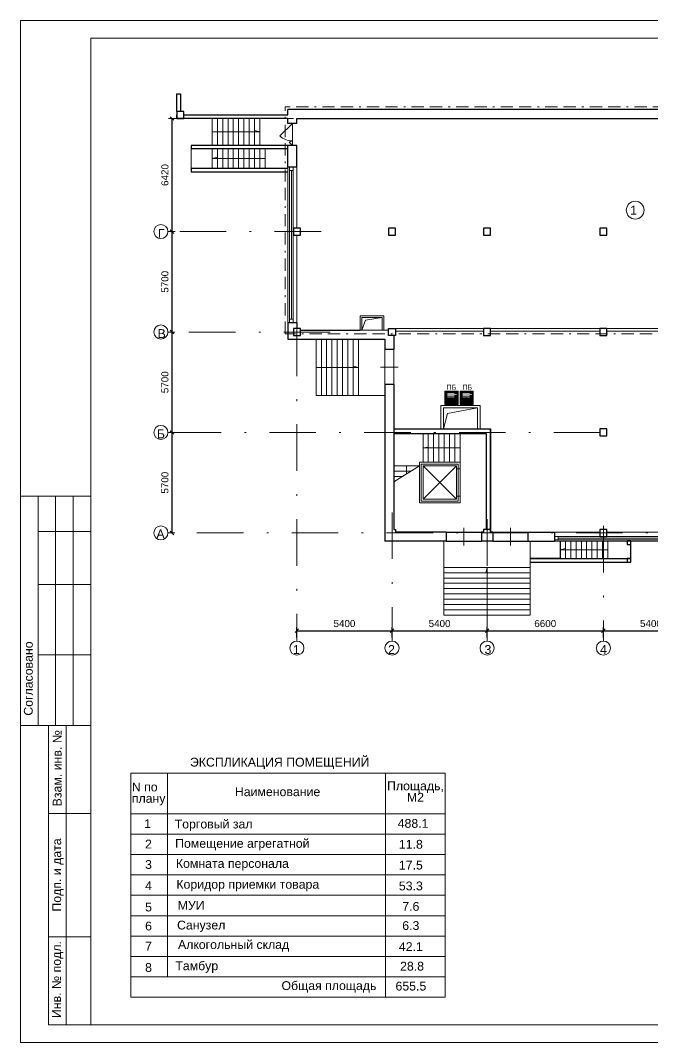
# Model space of a CAD drawing. Header units: metres. Extents: x -265.8 to -183.8, y -476 to -381.2.
# Drawn here: x -265.8 to -230, y -476 to -418 of the extents above; entities that cross this region are included whole.
import ezdxf
from ezdxf.enums import TextEntityAlignment as Align

# ---------------------------------------------------------------- set-up
doc = ezdxf.new("R2010")
doc.units = ezdxf.units.M
doc.header["$MEASUREMENT"] = 0
doc.linetypes.add('( Border )', pattern=[1.751, 0.5, -0.25, 0.5, -0.25, 0.001, -0.25])
doc.linetypes.add('DGN Style 4', pattern=[5.284542, 2.640621, -1.32031, 0.003301, -1.32031])
doc.layers.get('DEFPOINTS').update_dxf_attribs({"lineweight": 0})
doc.layers.add('Level 50', color=7, linetype='Continuous', lineweight=0)
doc.layers.add('Level 63', color=7, linetype='Continuous', lineweight=0)
doc.layers.add('Стена', color=7, linetype='Continuous', lineweight=53, true_color=0x2d2d2d)
doc.styles.get("Standard").update_dxf_attribs({"font": 'txt.shx'})
doc.styles.add('Style-Arial', font='arial.ttf')
doc.dimstyles.get("Standard").update_dxf_attribs({"dimtxt": 0.18, "dimasz": 0.18, "dimexe": 0.18, "dimexo": 0.0625, "dimgap": 0.09, "dimtad": 0, "dimtih": 1, "dimtoh": 1, "dimdec": 4, "dimzin": 0, "dimdsep": 46, "dimtxsty": 'Standard', "dimcen": 0.09, "dimadec": 0, "dimazin": 0, "dimtfac": 1, "dimtdec": 4, "dimtofl": 0, "dimtmove": 0, "dimatfit": 3, "dimfxl": 1, "dimtolj": 1, "dimtzin": 0, "dimarcsym": 0})

# ---------------------------------------------------------------- blocks, each defined once
blk = doc.blocks.new('_Oblique')
at = {"color": 0, "linetype": 'ByBlock', "lineweight": -2}
blk.add_line((0.5, 0.5), (-0.5, -0.5), dxfattribs=at)
blk = doc.blocks.new('*D15')
at = {"color": 5, "linetype": 'Continuous', "lineweight": 0, "transparency": 16777216}
for p, q in [((-257.067, -441.422), (-257.433, -441.422)), ((-257.068, -447.122), (-257.433, -447.122))]:
    blk.add_line(p, q, dxfattribs=at)
at = {"color": 0, "linetype": 'Continuous', "lineweight": -2, "transparency": 16777216}
blk.add_line((-257.233, -447.122), (-257.233, -441.422), dxfattribs=at)
at = {"layer": 'DEFPOINTS', "color": 0, "linetype": 'Continuous', "lineweight": 0, "transparency": 16777216}
for p in [(-257.233, -441.422), (-256.867, -441.422), (-256.868, -447.122)]:
    blk.add_point(p, dxfattribs=at)
at = {"color": 0, "linetype": 'Continuous', "lineweight": -2, "transparency": 16777216, "xscale": 0.2, "yscale": 0.2, "zscale": 0.2}
for p, rotation in [((-257.233, -441.422), 90), ((-257.233, -447.122), 270)]:
    blk.add_blockref('_Oblique', p, dxfattribs=dict(at, rotation=rotation))
at = {"color": 0, "linetype": 'Continuous', "lineweight": 0, "transparency": 16777216, "insert": (-257.638, -444.272), "char_height": 0.4, "attachment_point": 5, "rotation": 90, "style": 'Style-Arial'}
blk.add_mtext('5700', dxfattribs=at)
blk = doc.blocks.new('*D16')
at = {"color": 5, "linetype": 'Continuous', "lineweight": 0, "transparency": 16777216}
for p, q in [((-257.067, -435.722), (-257.433, -435.722)), ((-257.067, -441.422), (-257.433, -441.422))]:
    blk.add_line(p, q, dxfattribs=at)
at = {"color": 0, "linetype": 'Continuous', "lineweight": -2, "transparency": 16777216}
blk.add_line((-257.233, -441.422), (-257.233, -435.722), dxfattribs=at)
at = {"layer": 'DEFPOINTS', "color": 0, "linetype": 'Continuous', "lineweight": 0, "transparency": 16777216}
for p in [(-257.233, -435.722), (-256.867, -435.722), (-256.867, -441.422)]:
    blk.add_point(p, dxfattribs=at)
at = {"color": 0, "linetype": 'Continuous', "lineweight": -2, "transparency": 16777216, "xscale": 0.2, "yscale": 0.2, "zscale": 0.2}
for p, rotation in [((-257.233, -435.722), 90), ((-257.233, -441.422), 270)]:
    blk.add_blockref('_Oblique', p, dxfattribs=dict(at, rotation=rotation))
at = {"color": 0, "linetype": 'Continuous', "lineweight": 0, "transparency": 16777216, "insert": (-257.638, -438.572), "char_height": 0.4, "attachment_point": 5, "rotation": 90, "style": 'Style-Arial'}
blk.add_mtext('5700', dxfattribs=at)
blk = doc.blocks.new('*D17')
at = {"color": 5, "linetype": 'Continuous', "lineweight": 0, "transparency": 16777216}
for p, q in [((-257.063, -430.022), (-257.433, -430.022)), ((-257.067, -435.722), (-257.433, -435.722))]:
    blk.add_line(p, q, dxfattribs=at)
at = {"color": 0, "linetype": 'Continuous', "lineweight": -2, "transparency": 16777216}
blk.add_line((-257.233, -435.722), (-257.233, -430.022), dxfattribs=at)
at = {"layer": 'DEFPOINTS', "color": 0, "linetype": 'Continuous', "lineweight": 0, "transparency": 16777216}
for p in [(-257.233, -430.022), (-256.863, -430.022), (-256.867, -435.722)]:
    blk.add_point(p, dxfattribs=at)
at = {"color": 0, "linetype": 'Continuous', "lineweight": -2, "transparency": 16777216, "xscale": 0.2, "yscale": 0.2, "zscale": 0.2}
for p, rotation in [((-257.233, -430.022), 90), ((-257.233, -435.722), 270)]:
    blk.add_blockref('_Oblique', p, dxfattribs=dict(at, rotation=rotation))
at = {"color": 0, "linetype": 'Continuous', "lineweight": 0, "transparency": 16777216, "insert": (-257.638, -432.872), "char_height": 0.4, "attachment_point": 5, "rotation": 90, "style": 'Style-Arial'}
blk.add_mtext('5700', dxfattribs=at)
blk = doc.blocks.new('*D18')
at = {"color": 5, "linetype": 'Continuous', "lineweight": 0, "transparency": 16777216}
for p, q in [((-250.347, -423.602), (-257.433, -423.602)), ((-257.063, -430.022), (-257.433, -430.022))]:
    blk.add_line(p, q, dxfattribs=at)
at = {"color": 0, "linetype": 'Continuous', "lineweight": -2, "transparency": 16777216}
blk.add_line((-257.233, -430.022), (-257.233, -423.602), dxfattribs=at)
at = {"layer": 'DEFPOINTS', "color": 0, "linetype": 'Continuous', "lineweight": 0, "transparency": 16777216}
for p in [(-257.233, -423.602), (-250.147, -423.602), (-256.863, -430.022)]:
    blk.add_point(p, dxfattribs=at)
at = {"color": 0, "linetype": 'Continuous', "lineweight": -2, "transparency": 16777216, "xscale": 0.2, "yscale": 0.2, "zscale": 0.2}
for p, rotation in [((-257.233, -423.602), 90), ((-257.233, -430.022), 270)]:
    blk.add_blockref('_Oblique', p, dxfattribs=dict(at, rotation=rotation))
at = {"color": 0, "linetype": 'Continuous', "lineweight": 0, "transparency": 16777216, "insert": (-257.638, -426.812), "char_height": 0.4, "attachment_point": 5, "rotation": 90, "style": 'Style-Arial'}
blk.add_mtext('6420', dxfattribs=at)
blk = doc.blocks.new('*D19')
at = {"color": 0, "linetype": 'Continuous', "lineweight": -2, "transparency": 16777216}
for p, q in [((-250.147, -453.055), (-250.147, -452.472)), ((-250.147, -452.672), (-244.747, -452.672)), ((-244.747, -453.055), (-244.747, -452.472))]:
    blk.add_line(p, q, dxfattribs=at)
at = {"layer": 'DEFPOINTS', "color": 0, "linetype": 'Continuous', "lineweight": 0, "transparency": 16777216}
for p in [(-244.747, -452.672), (-250.147, -453.255), (-244.747, -453.255)]:
    blk.add_point(p, dxfattribs=at)
at = {"color": 0, "linetype": 'Continuous', "lineweight": -2, "transparency": 16777216, "xscale": 0.2, "yscale": 0.2, "zscale": 0.2, "rotation": 180}
blk.add_blockref('_Oblique', (-250.147, -452.672), dxfattribs=at)
at = {"color": 0, "linetype": 'Continuous', "lineweight": -2, "transparency": 16777216, "xscale": 0.2, "yscale": 0.2, "zscale": 0.2}
blk.add_blockref('_Oblique', (-244.747, -452.672), dxfattribs=at)
at = {"color": 0, "linetype": 'Continuous', "lineweight": 0, "transparency": 16777216, "insert": (-247.447, -452.268), "char_height": 0.4, "attachment_point": 5, "style": 'Style-Arial'}
blk.add_mtext('5400', dxfattribs=at)
blk = doc.blocks.new('*D20')
at = {"color": 0, "linetype": 'Continuous', "lineweight": -2, "transparency": 16777216}
for p, q in [((-244.747, -453.055), (-244.747, -452.472)), ((-244.747, -452.672), (-239.347, -452.672)), ((-239.347, -453.055), (-239.347, -452.472))]:
    blk.add_line(p, q, dxfattribs=at)
at = {"layer": 'DEFPOINTS', "color": 0, "linetype": 'Continuous', "lineweight": 0, "transparency": 16777216}
for p in [(-239.347, -452.672), (-244.747, -453.255), (-239.347, -453.255)]:
    blk.add_point(p, dxfattribs=at)
at = {"color": 0, "linetype": 'Continuous', "lineweight": -2, "transparency": 16777216, "xscale": 0.2, "yscale": 0.2, "zscale": 0.2, "rotation": 180}
blk.add_blockref('_Oblique', (-244.747, -452.672), dxfattribs=at)
at = {"color": 0, "linetype": 'Continuous', "lineweight": -2, "transparency": 16777216, "xscale": 0.2, "yscale": 0.2, "zscale": 0.2}
blk.add_blockref('_Oblique', (-239.347, -452.672), dxfattribs=at)
at = {"color": 0, "linetype": 'Continuous', "lineweight": 0, "transparency": 16777216, "insert": (-242.047, -452.268), "char_height": 0.4, "attachment_point": 5, "style": 'Style-Arial'}
blk.add_mtext('5400', dxfattribs=at)
blk = doc.blocks.new('*D21')
at = {"color": 0, "linetype": 'Continuous', "lineweight": -2, "transparency": 16777216}
for p, q in [((-239.347, -453.055), (-239.347, -452.472)), ((-239.347, -452.672), (-232.747, -452.672)), ((-232.747, -453.055), (-232.747, -452.472))]:
    blk.add_line(p, q, dxfattribs=at)
at = {"layer": 'DEFPOINTS', "color": 0, "linetype": 'Continuous', "lineweight": 0, "transparency": 16777216}
for p in [(-232.747, -452.672), (-239.347, -453.255), (-232.747, -453.255)]:
    blk.add_point(p, dxfattribs=at)
at = {"color": 0, "linetype": 'Continuous', "lineweight": -2, "transparency": 16777216, "xscale": 0.2, "yscale": 0.2, "zscale": 0.2, "rotation": 180}
blk.add_blockref('_Oblique', (-239.347, -452.672), dxfattribs=at)
at = {"color": 0, "linetype": 'Continuous', "lineweight": -2, "transparency": 16777216, "xscale": 0.2, "yscale": 0.2, "zscale": 0.2}
blk.add_blockref('_Oblique', (-232.747, -452.672), dxfattribs=at)
at = {"color": 0, "linetype": 'Continuous', "lineweight": 0, "transparency": 16777216, "insert": (-236.047, -452.268), "char_height": 0.4, "attachment_point": 5, "style": 'Style-Arial'}
blk.add_mtext('6600', dxfattribs=at)
blk = doc.blocks.new('*D22')
at = {"color": 0, "linetype": 'Continuous', "lineweight": -2, "transparency": 16777216}
for p, q in [((-232.747, -453.055), (-232.747, -452.472)), ((-232.747, -452.672), (-227.347, -452.672)), ((-227.347, -453.055), (-227.347, -452.472))]:
    blk.add_line(p, q, dxfattribs=at)
at = {"layer": 'DEFPOINTS', "color": 0, "linetype": 'Continuous', "lineweight": 0, "transparency": 16777216}
for p in [(-227.347, -452.672), (-232.747, -453.255), (-227.347, -453.255)]:
    blk.add_point(p, dxfattribs=at)
at = {"color": 0, "linetype": 'Continuous', "lineweight": -2, "transparency": 16777216, "xscale": 0.2, "yscale": 0.2, "zscale": 0.2, "rotation": 180}
blk.add_blockref('_Oblique', (-232.747, -452.672), dxfattribs=at)
at = {"color": 0, "linetype": 'Continuous', "lineweight": -2, "transparency": 16777216, "xscale": 0.2, "yscale": 0.2, "zscale": 0.2}
blk.add_blockref('_Oblique', (-227.347, -452.672), dxfattribs=at)
at = {"color": 0, "linetype": 'Continuous', "lineweight": 0, "transparency": 16777216, "insert": (-230.047, -452.268), "char_height": 0.4, "attachment_point": 5, "style": 'Style-Arial'}
blk.add_mtext('5400', dxfattribs=at)
blk = doc.blocks.new('*U28')
at = {"layer": 'Level 50', "color": 7, "linetype": 'Continuous', "lineweight": 0}
for p, q in [((-20.487, 14.5), (20.513, 14.5)), ((-20.487, -14.5), (-20.487, 14.5)), ((20.513, -14.5), (-20.487, -14.5))]:
    blk.add_line(p, q, dxfattribs=at)
at = {"layer": 'Level 50', "color": 7, "linetype": 'Continuous', "lineweight": 13}
for p, q in [((-18.487, 14), (20.013, 14)), ((-18.487, 14), (-18.487, -14)), ((-18.926, -14), (20.013, -14))]:
    blk.add_line(p, q, dxfattribs=at)
at = {"layer": 'Level 63', "color": 7, "linetype": 'Continuous', "lineweight": 13}
for p, q in [((-20.487, 1), (-18.487, 1)), ((-20.487, 1), (-20.487, -5.5)), ((-19.987, 1), (-19.987, -5.5)), ((-19.487, 1), (-19.487, -5.5)), ((-18.987, 1), (-18.987, -5.5)), ((-19.987, 0), (-18.487, 0)), ((-19.987, -1.5), (-18.487, -1.5)), ((-19.987, -3.5), (-18.487, -3.5)), ((-20.487, -5.5), (-18.487, -5.5)), ((-19.687, -5.5), (-18.487, -5.5)), ((-19.187, -14), (-19.187, -5.5)), ((-19.687, -8), (-18.487, -8)), ((-19.687, -11.5), (-18.487, -11.5))]:
    blk.add_line(p, q, dxfattribs=at)
at = {"layer": 'Level 63', "color": 7, "linetype": 'Continuous', "lineweight": 13, "flags": 128}
blk.add_lwpolyline([(-18.487, -14), (-19.687, -14), (-19.687, -5.5)], dxfattribs=at)
at = {"layer": 'Level 63', "color": 7, "linetype": 'Continuous', "lineweight": 0, "style": 'Style-Arial'}
for s, p in [('Согласовано', (-20.263, -4.173)), ('Взам. инв. №', (-19.445, -6.716)), ('Подп. и дата', (-19.457, -9.745)), ('Инв. № подл.', (-19.462, -12.713))]:
    blk.add_text(s, height=0.25002, rotation=90, dxfattribs=at).set_placement(p, align=Align.MIDDLE_CENTER)
blk = doc.blocks.new('формат_А3')
at = {"layer": 'Level 50', "color": 7, "linetype": 'Continuous', "lineweight": 13}
blk.add_blockref('*U28', (20.487, -14.5), dxfattribs=at)
blk = doc.blocks.new('*U30')
at = {"lineweight": 0}
h = blk.add_hatch(color=1, dxfattribs=at)
h.paths.add_polyline_path([(-0.258, -0.258), (-0.258, 0.259), (0.259, 0.259), (0.259, -0.258)])
h.paths.add_polyline_path([(0.114, 0.033, -13.413793), (0.115, 0.013), (-0.018, 0.013), (-0.018, 0.033)])
h.paths.add_polyline_path([(-0.207, -0.124), (-0.207, 0.174), (-0.175, 0.174), (-0.175, -0.124)], flags=16)
h.paths.add_polyline_path([(-0.106, -0.124), (-0.106, 0.174), (-0.074, 0.174), (-0.074, -0.124)], flags=16)
h.paths.add_polyline_path([(-0.053, -0.124), (-0.053, 0.174), (-0.021, 0.174), (-0.021, -0.124)], flags=16)
h.paths.add_polyline_path([(-0.16, -0.224), (-0.16, 0.174), (-0.131, 0.174), (-0.131, -0.224)], flags=16)
for points in [[(0.174, 0.079, 0.3417), (0.128, 0.033), (0.174, 0.033)], [(0.129, 0.013, 0.310331), (0.174, -0.028), (0.174, 0.013)], [(0.234, 0.033, 0.340392), (0.188, 0.079), (0.188, 0.033)], [(0.188, -0.028, 0.310331), (0.233, 0.013), (0.188, 0.013)]]:
    blk.add_hatch(color=1, dxfattribs=at).paths.add_polyline_path(points)
at = {"color": 1, "lineweight": 0}
for p, q in [((0.174, 0.079), (0.174, 0.033)), ((0.174, 0.013), (0.174, -0.028)), ((0.188, 0.079), (0.188, 0.033)), ((0.188, 0.013), (0.188, -0.028))]:
    blk.add_line(p, q, dxfattribs=at)
at = {"color": 1, "lineweight": 0, "extrusion": (0, 0, -1), "flags": 128}
for points in [[(-0.114, 0.033), (0.018, 0.033), (0.018, 0.013), (-0.115, 0.013)], [(-0.174, 0.033), (-0.128, 0.033)], [(-0.129, 0.013), (-0.174, 0.013)], [(-0.234, 0.033), (-0.188, 0.033)], [(-0.188, 0.013), (-0.233, 0.013)]]:
    blk.add_lwpolyline(points, dxfattribs=at)
at = {"color": 1, "lineweight": 0}
for radius, start, end in [(0.0671, 191.1138, 174.0598), (0.0538, 97.1189, 172.58), (0.0538, 193.9181, 262.8811), (0.0538, 7.42, 82.6127), (0.0538, 277.1189, 346.0819)]:
    blk.add_arc((0.181, 0.026), radius, start, end, dxfattribs=at)
at = {"lineweight": 0}
blk.add_3dface([(-0.282, 0.282), (0.282, 0.282), (0.282, -0.282), (-0.282, -0.282)], dxfattribs=at)
at = {"color": 1, "lineweight": 0}
blk.add_3dface([(-0.258, 0.259), (0.259, 0.259), (0.259, -0.258), (-0.258, -0.258)], dxfattribs=at)

msp = doc.modelspace()

# ---------------------------------------------------------------- linework, layer by layer
at = {"color": 1, "linetype": '( Border )', "lineweight": 13, "ltscale": 1.388889}
for p, q in [((-203.94214502, -422.94200967), (-250.80714502, -422.94200967)), ((-250.80714502, -435.82200967), (-250.80714502, -422.94200967)), ((-227.44714502, -435.82200967), (-250.80714502, -435.82200967))]:
    msp.add_line(p, q, dxfattribs=at)
at = {"color": 7, "linetype": 'Continuous', "lineweight": 30}
for p, q in [((-204.09214502, -423.09200967), (-250.65714502, -423.09200967)), ((-250.65714502, -435.19200967), (-250.65714502, -436.13200967))]:
    msp.add_line(p, q, dxfattribs=at)
at = {"color": 7, "linetype": 'Continuous', "lineweight": 0}
for p, q in [((-250.40214502, -423.88200967), (-251.1092518, -424.58911645)), ((-250.40214502, -423.88200967), (-250.40214502, -425.13200967)), ((-250.57892171, -424.95523298), (-250.40214502, -425.13200967)), ((-250.45714502, -426.56200967), (-250.45714502, -434.99200967)), ((-235.31714502, -447.42200967), (-219.46714502, -447.42200967)), ((-259.56801018, -464.22168624), (-241.73229773, -464.22168624)), ((-259.56801018, -465.37668624), (-241.73229773, -465.37668624)), ((-259.56801018, -466.53168624), (-241.73229773, -466.53168624)), ((-259.56801018, -467.68668624), (-241.73229773, -467.68668624)), ((-259.56801018, -468.84168624), (-241.73229773, -468.84168624)), ((-259.56801018, -469.99668624), (-241.73229773, -469.99668624)), ((-259.56801018, -471.15168624), (-241.73229773, -471.15168624)), ((-259.56801018, -472.30668624), (-241.73229773, -472.30668624))]:
    msp.add_line(p, q, dxfattribs=at)
at = {"color": 1, "linetype": 'DGN Style 4', "lineweight": 0}
for p, q in [((-248.7777515, -430.02200967), (-257.46679085, -430.02200967)), ((-250.14714502, -435.57734001), (-250.14714502, -453.25528046)), ((-248.25126639, -435.72200967), (-257.46679085, -435.72200967)), ((-232.92181803, -441.42200967), (-257.46679085, -441.42200967)), ((-244.74714502, -445.95591783), (-244.74714502, -453.25528046)), ((-239.34714502, -446.35028514), (-239.34714502, -453.25528046)), ((-204.74714502, -447.12200967), (-257.46679085, -447.12200967)), ((-232.74714502, -446.71960728), (-232.74714502, -453.25528046))]:
    msp.add_line(p, q, dxfattribs=at)
at = {"color": 7, "linetype": 'Continuous', "lineweight": 13}
for p, q in [((-250.14714502, -435.19200967), (-250.14714502, -430.22200967)), ((-227.54714502, -435.52200967), (-244.54714502, -435.52200967)), ((-239.54714502, -435.67200967), (-244.54714502, -435.67200967)), ((-232.94714502, -435.67200967), (-239.14714502, -435.67200967)), ((-227.54714502, -435.67200967), (-232.54714502, -435.67200967)), ((-259.56801018, -460.75668624), (-241.73229773, -460.75668624)), ((-259.56801018, -460.75668624), (-259.56801018, -473.46168624)), ((-257.49260352, -460.75668624), (-257.49260352, -472.30668624)), ((-245.10998848, -460.75668624), (-245.10998848, -473.46168624)), ((-241.73229773, -460.75668624), (-241.73229773, -473.46168624)), ((-259.56801018, -463.06668624), (-241.73229773, -463.06668624)), ((-259.56801018, -473.46168624), (-241.73229773, -473.46168624))]:
    msp.add_line(p, q, dxfattribs=at)
at = {"color": 7, "linetype": 'Continuous', "lineweight": 0}
for centre in [(-257.86572268, -430.02200967), (-257.86572268, -435.72200967), (-257.86572268, -441.42200967), (-257.86572268, -447.12200967), (-250.14714502, -453.65421228), (-244.74714502, -453.65421228), (-239.34714502, -453.65421228), (-232.74714502, -453.65421228)]:
    msp.add_circle(centre, 0.39893182, dxfattribs=at)
for centre, radius, start, end in [((-250.40214502, -423.88200967), 1, 225, 270), ((-250.40214502, -425.13200967), 0.25, 90, 135)]:
    msp.add_arc(centre, radius, start, end, dxfattribs=at)
at = {"layer": 'Стена', "color": 7, "lineweight": 30, "ltscale": 0.001}
msp.add_line((-250.14714502, -435.19200967), (-250.65714502, -435.19200967), dxfattribs=at)
at = {"layer": 'Стена', "color": 7, "linetype": 'Continuous', "lineweight": 0}
for p, q in [((-239.88714502, -440.03200967), (-241.82714502, -440.03200967)), ((-241.82714502, -440.03200967), (-241.82714502, -441.22200967)), ((-239.88714502, -441.22200967), (-239.88714502, -440.03200967))]:
    msp.add_line(p, q, dxfattribs=at)
at = {"layer": 'Стена', "color": 7, "lineweight": 30, "ltscale": 0.001, "flags": 128}
for points in [[(-256.95714502, -423.20200967), (-256.95714502, -422.20200967), (-256.75714502, -422.20200967), (-256.75714502, -423.20200967)], [(-256.55714502, -423.20200967), (-256.95714502, -423.20200967), (-256.95714502, -423.60200967), (-256.55714502, -423.60200967), (-256.55714502, -423.20200967)], [(-256.55714502, -423.40200967), (-250.65714502, -423.40200967), (-250.65714502, -423.09200967)], [(-250.65714502, -423.60200967), (-256.95714502, -423.60200967), (-256.95714502, -423.40200967)], [(-250.65714502, -423.88200967), (-250.65714502, -423.60200967)], [(-250.14714502, -423.88200967), (-250.65714502, -423.88200967)], [(-250.14714502, -423.60200967), (-250.14714502, -423.60200967), (-204.60214502, -423.60200967), (-204.60214502, -423.79200967)], [(-250.14714502, -423.88200967), (-250.14714502, -423.60200967)], [(-250.65714502, -425.13200967), (-256.15714502, -425.13200967)], [(-256.15714502, -425.13200967), (-256.15714502, -425.33200967)], [(-250.65714502, -426.36200967), (-250.65714502, -425.13200967)], [(-250.14714502, -425.13200967), (-250.65714502, -425.13200967)], [(-250.14714502, -426.36200967), (-250.14714502, -425.13200967)], [(-250.65714502, -425.33200967), (-256.15714502, -425.33200967)], [(-256.15714502, -426.43200967), (-256.15714502, -426.63200967), (-250.65714502, -426.63200967)], [(-256.15714502, -426.43200967), (-250.65714502, -426.43200967)], [(-250.14714502, -426.36200967), (-250.65714502, -426.36200967)], [(-249.94714502, -429.82200967), (-250.34714502, -429.82200967), (-250.34714502, -430.22200967), (-249.94714502, -430.22200967), (-249.94714502, -429.82200967)], [(-249.94714502, -435.52200967), (-250.34714502, -435.52200967), (-250.34714502, -435.92200967), (-249.94714502, -435.92200967), (-249.94714502, -435.52200967)], [(-250.14714502, -435.19200967), (-250.14714501, -435.52200967)], [(-244.94714502, -435.63200967), (-244.94714502, -435.52200967), (-244.54714502, -435.52200967), (-244.54714502, -435.92200967), (-244.94714502, -435.92200967), (-244.94714502, -435.52200967)], [(-239.14714502, -435.52200967), (-239.54714502, -435.52200967), (-239.54714502, -435.92200967), (-239.14714502, -435.92200967), (-239.14714502, -435.52200967)], [(-232.54714502, -435.52200967), (-232.94714502, -435.52200967), (-232.94714502, -435.92200967), (-232.54714502, -435.92200967), (-232.54714502, -435.52200967)], [(-250.65714502, -436.13200967), (-245.15714502, -436.13200967)], [(-249.94714502, -435.62200967), (-246.55714502, -435.62200967)], [(-245.15714502, -436.13200967), (-245.15714502, -436.72200967)], [(-244.64714502, -435.92200967), (-244.64714502, -436.72200967)], [(-244.64714502, -436.72200967), (-245.15714502, -436.72200967)], [(-245.15714502, -438.70200967), (-245.15714502, -447.58200967)], [(-244.64714502, -438.70200967), (-245.15714502, -438.70200967)], [(-244.64714502, -438.70200967), (-244.64714502, -446.92200967)], [(-244.64714502, -441.22200967), (-241.97714502, -441.22200967)], [(-244.64714502, -441.22200967), (-239.14714502, -441.22200967), (-239.14714502, -447.07200967)], [(-239.14714502, -447.07200967), (-239.14714502, -441.27200967)], [(-232.54714502, -441.22200967), (-232.94714502, -441.22200967), (-232.94714502, -441.62200967), (-232.54714502, -441.62200967), (-232.54714502, -441.22200967)], [(-244.64714502, -441.47200967), (-239.39714502, -441.47200967), (-239.39714502, -446.92200967)], [(-244.64714502, -446.92200967), (-244.54714502, -446.92200967), (-244.54714502, -447.07200967)], [(-241.66714502, -447.07200967), (-244.54714502, -447.07200967)], [(-241.66714502, -447.07200967), (-241.66714502, -447.58200967)], [(-241.66714502, -447.07200967), (-239.66714502, -447.07200967)], [(-239.54714502, -447.07200967), (-239.66714502, -447.07200967)], [(-239.66714502, -447.07200967), (-239.66714502, -447.58200967)], [(-239.14714502, -446.92200967), (-239.54714502, -446.92200967), (-239.54714502, -447.07200967)], [(-239.14714502, -447.07200967), (-239.14714502, -446.92200967)], [(-239.02714502, -447.07200967), (-239.14714502, -447.07200967)], [(-239.02714502, -447.07200967), (-239.02714502, -447.58200967)], [(-239.02714502, -447.07200967), (-237.02714502, -447.07200967)], [(-237.02714502, -447.07200967), (-237.02714502, -447.58200967)], [(-237.02714502, -447.07200967), (-235.51714502, -447.07200967)], [(-235.51714502, -447.07200967), (-235.51714502, -447.58200967)], [(-232.54714502, -446.92200967), (-232.94714502, -446.92200967), (-232.94714502, -447.32200967), (-232.54714502, -447.32200967), (-232.54714502, -446.92200967)], [(-232.54714502, -447.12200967), (-232.54714502, -446.92200967)], [(-241.66714502, -447.58200967), (-245.15714502, -447.58200967)], [(-241.66714502, -447.58200967), (-239.66714502, -447.58200967)], [(-239.02714502, -447.58200967), (-239.66714502, -447.58200967)], [(-239.02714502, -447.58200967), (-237.02714502, -447.58200967)], [(-237.02714502, -447.58200967), (-235.51714502, -447.58200967)], [(-235.19714502, -447.58200967), (-235.19714502, -448.58200967), (-236.89714502, -448.58200967)], [(-231.19714502, -447.78200967), (-231.19714502, -447.58200967), (-231.39714502, -447.58200967), (-231.39714502, -447.78200967), (-231.19714502, -447.78200967)], [(-231.19714502, -448.58200967), (-231.19714502, -447.58200967)], [(-236.89714502, -448.58200967), (-231.19714502, -448.58200967)], [(-236.89714502, -448.78200967), (-231.19714502, -448.78200967)], [(-231.19714502, -448.78200967), (-231.19714502, -448.58200967), (-231.39714502, -448.58200967), (-231.39714502, -448.78200967), (-231.19714502, -448.78200967)]]:
    msp.add_lwpolyline(points, dxfattribs=at)
at = {"layer": 'Стена', "color": 7, "linetype": 'Continuous', "lineweight": 0, "flags": 128}
for points in [[(-254.95714502, -425.13200967), (-254.95714502, -423.60200967)], [(-254.65714502, -425.13200967), (-254.65714502, -423.60200967)], [(-254.35714502, -425.13200967), (-254.35714502, -423.60200967)], [(-254.05714502, -425.13200967), (-254.05714502, -423.60200967)], [(-253.75714502, -425.13200967), (-253.75714502, -423.60200967)], [(-253.45714502, -425.13200967), (-253.45714502, -423.60200967)], [(-253.15714502, -425.13200967), (-253.15714502, -423.60200967)], [(-252.85714502, -425.13200967), (-252.85714502, -423.60200967)], [(-252.55714502, -425.13200967), (-252.55714502, -423.60200967)], [(-252.25714502, -425.13200967), (-252.25714502, -423.60200967)], [(-254.95714502, -424.36700967), (-252.25714502, -424.36700967), (-252.55714502, -424.28726879)], [(-256.15714502, -426.43367634), (-256.15714502, -425.33200967)], [(-254.95714502, -426.43200967), (-254.95714502, -425.330343)], [(-254.65714502, -426.43200967), (-254.65714502, -425.330343)], [(-254.35714502, -426.43200967), (-254.35714502, -425.330343)], [(-254.05714502, -426.43200967), (-254.05714502, -425.330343)], [(-253.75714502, -426.43200967), (-253.75714502, -425.330343)], [(-253.45714502, -426.43200967), (-253.45714502, -425.330343)], [(-253.15714502, -426.43200967), (-253.15714502, -425.330343)], [(-252.85714502, -426.43200967), (-252.85714502, -425.330343)], [(-252.55714502, -426.43200967), (-252.55714502, -425.330343)], [(-252.25714502, -426.43200967), (-252.25714502, -425.330343)], [(-251.95714502, -426.43200967), (-251.95714502, -425.330343)], [(-251.96878215, -425.88117634), (-254.95714502, -425.88117634), (-254.65714502, -425.80143546)], [(-250.35714502, -426.36200967), (-250.35714502, -426.56200967), (-250.55714502, -426.56200967), (-250.55714502, -426.36200967), (-250.35714502, -426.36200967)], [(-250.55714502, -426.56200967), (-250.55714502, -435.19200967)], [(-250.35714502, -426.56200967), (-250.35714502, -435.19200967)], [(-250.35714502, -434.99200967), (-250.35714502, -435.19200967), (-250.55714502, -435.19200967), (-250.55714502, -434.99200967), (-250.35714502, -434.99200967)], [(-246.45714502, -435.62200967), (-246.25211903, -435.0532082), (-245.30714502, -434.90200967)], [(-249.05714502, -436.13200967), (-249.05714502, -439.33200967)], [(-248.75714502, -436.13200967), (-248.75714502, -439.33200967)], [(-248.45714502, -436.13200967), (-248.45714502, -439.33200967)], [(-248.15714502, -436.13200967), (-248.15714502, -439.33200967)], [(-247.85714502, -436.13200967), (-247.85714502, -439.33200967)], [(-247.55714502, -436.13200967), (-247.55714502, -439.33200967)], [(-247.25714502, -436.13200967), (-247.25714502, -439.33200967)], [(-246.95714502, -436.13200967), (-246.95714502, -439.33200967)], [(-246.65714502, -436.13200967), (-246.65714502, -439.33200967)], [(-249.05714502, -437.73200967), (-246.65714502, -437.73200967), (-246.95714502, -437.65226879)], [(-249.05714502, -439.33200967), (-246.65714502, -439.33200967)], [(-246.65714502, -439.33200967), (-245.15714502, -439.33200967)], [(-241.82714502, -441.22200967), (-241.59412232, -440.35235713), (-239.88714502, -440.03200967)], [(-242.9849499, -443.11347309), (-242.9849499, -441.47200967)], [(-242.6849499, -443.11347309), (-242.6849499, -441.47200967)], [(-242.3849499, -443.11347309), (-242.3849499, -441.47200967)], [(-242.0849499, -443.11347309), (-242.0849499, -441.47200967)], [(-241.7849499, -443.11347309), (-241.7849499, -441.47200967)], [(-241.4849499, -443.11347309), (-241.4849499, -441.47200967)], [(-241.1849499, -443.11347309), (-241.1849499, -441.47200967)], [(-240.8849499, -443.11347309), (-240.8849499, -441.47200967)], [(-240.8849499, -442.29274138), (-242.9849499, -442.29274138), (-242.6849499, -442.25170857)], [(-243.1849499, -443.11347309), (-240.8849499, -443.11347309), (-240.8849499, -445.41347309), (-243.1849499, -445.41347309), (-243.1849499, -443.11347309)], [(-243.1849499, -443.31347309), (-244.64714502, -443.31347309)], [(-244.64714502, -444.21347309), (-243.1849499, -443.31347309)], [(-243.67234827, -443.61347309), (-244.64714502, -443.61347309)], [(-243.91604746, -443.31347309), (-243.91604746, -443.76347309)], [(-242.9849499, -445.21347309), (-241.0849499, -443.31347309)], [(-242.9849499, -443.31347309), (-241.0849499, -445.21347309)], [(-241.0849499, -443.48292658), (-240.8849499, -443.48292658)], [(-244.15974665, -443.91347309), (-244.64714502, -443.91347309)], [(-241.0849499, -445.04401959), (-240.8849499, -445.04401959)], [(-241.79714502, -451.78200967), (-241.79714502, -447.58200967)], [(-236.89714502, -451.78200967), (-236.89714502, -447.58200967)], [(-235.51714502, -447.32200967), (-219.26714502, -447.32200967)], [(-235.51714502, -447.32200967), (-235.51714502, -447.52200967), (-235.31714502, -447.52200967), (-235.31714502, -447.32200967), (-235.51714502, -447.32200967)], [(-235.51714502, -447.52200967), (-219.26714502, -447.52200967)], [(-235.19714502, -448.58200967), (-235.19714502, -447.58200967)], [(-234.89714502, -448.58200967), (-234.89714502, -447.58200967)], [(-234.59714502, -448.58200967), (-234.59714502, -447.58200967)], [(-234.29714502, -448.58200967), (-234.29714502, -447.58200967)], [(-233.99714502, -448.58200967), (-233.99714502, -447.58200967)], [(-233.69714502, -448.58200967), (-233.69714502, -447.58200967)], [(-233.39714502, -448.58200967), (-233.39714502, -447.58200967)], [(-233.09714502, -448.58200967), (-233.09714502, -447.58200967)], [(-232.79714502, -448.58200967), (-232.79714502, -447.58200967)], [(-232.49714502, -448.58200967), (-232.49714502, -447.58200967)], [(-232.49714502, -448.08200967), (-235.19714502, -448.08200967), (-234.89714502, -448.00226879)], [(-232.49714502, -448.58200967), (-235.19714502, -448.58200967)], [(-241.79714502, -449.08200967), (-236.89714502, -449.08200967)], [(-241.79714502, -449.38200967), (-236.89714502, -449.38200967)], [(-239.34714502, -451.78200967), (-239.34714502, -449.08200967), (-239.4268859, -449.38200967)], [(-241.79714502, -449.68200967), (-236.89714502, -449.68200967)], [(-241.79714502, -449.98200967), (-236.89714502, -449.98200967)], [(-241.79714502, -450.28200967), (-236.89714502, -450.28200967)], [(-241.79714502, -450.58200967), (-236.89714502, -450.58200967)], [(-241.79714502, -450.88200967), (-236.89714502, -450.88200967)], [(-241.79714502, -451.18200967), (-236.89714502, -451.18200967)], [(-241.79714502, -451.48200967), (-236.89714502, -451.48200967)], [(-241.79714502, -451.78200967), (-236.89714502, -451.78200967)]]:
    msp.add_lwpolyline(points, dxfattribs=at)
at = {"layer": 'Стена', "color": 7, "lineweight": 13, "ltscale": 0.001, "flags": 128}
for points in [[(-250.65714502, -426.36200967), (-250.65714502, -435.19200967)], [(-250.14714502, -426.36200967), (-250.14714502, -429.82200967)], [(-246.55714502, -435.62200967), (-246.55714502, -434.80200967), (-245.20714502, -434.80200967), (-245.20714502, -435.62200967), (-244.94714502, -435.62200967), (-244.94714502, -435.62200967)], [(-245.15714502, -438.70200967), (-245.15714502, -436.72200967)], [(-244.64714502, -438.70200967), (-244.64714502, -436.72200967)], [(-244.40214502, -437.71200967), (-245.40214502, -437.71200967)], [(-240.66714502, -446.82700967), (-240.66714502, -447.82700967)], [(-238.02714502, -446.82700967), (-238.02714502, -447.82700967)]]:
    msp.add_lwpolyline(points, dxfattribs=at)
at = {"layer": 'Стена', "color": 7, "linetype": 'Continuous', "lineweight": 30, "flags": 128}
for points in [[(-244.54714502, -429.82200967), (-244.94714502, -429.82200967), (-244.94714502, -430.22200967), (-244.54714502, -430.22200967), (-244.54714502, -429.82200967)], [(-239.14714502, -429.82200967), (-239.54714502, -429.82200967), (-239.54714502, -430.22200967), (-239.14714502, -430.22200967), (-239.14714502, -429.82200967)], [(-232.54714502, -429.82200967), (-232.94714502, -429.82200967), (-232.94714502, -430.22200967), (-232.54714502, -430.22200967), (-232.54714502, -429.82200967)]]:
    msp.add_lwpolyline(points, dxfattribs=at)
at = {"layer": 'Стена', "color": 7, "lineweight": 13, "ltscale": 0.001, "flags": 128}
msp.add_lwpolyline([(-246.55714502, -434.80200967), (-245.20714502, -434.80200967), (-245.20714502, -435.62200967), (-246.55714502, -435.62200967), (-246.55714502, -434.80200967)], close=True, dxfattribs=at)
at = {"layer": 'Стена', "color": 7, "linetype": 'Continuous', "lineweight": 0, "flags": 128}
for points in [[(-246.45714502, -434.90200967), (-245.30714502, -434.90200967), (-245.30714502, -435.62200967), (-246.45714502, -435.62200967), (-246.45714502, -434.90200967)], [(-243.0849499, -443.21347309), (-240.9849499, -443.21347309), (-240.9849499, -445.31347309), (-243.0849499, -445.31347309), (-243.0849499, -443.21347309)], [(-242.9849499, -443.31347309), (-241.0849499, -443.31347309), (-241.0849499, -445.21347309), (-242.9849499, -445.21347309), (-242.9849499, -443.31347309)]]:
    msp.add_lwpolyline(points, close=True, dxfattribs=at)
at = {"layer": 'Стена', "color": 7, "linetype": 'Continuous', "lineweight": 13, "flags": 128}
for points in [[(-239.14714502, -441.22200967), (-239.73714502, -441.22200967), (-239.73714502, -439.88200967), (-241.97714502, -439.88200967), (-241.97714502, -441.22200967)], [(-232.94714502, -447.07200967), (-235.51714502, -447.07200967)], [(-232.54714502, -447.07200967), (-227.54714502, -447.07200967)], [(-235.51714502, -447.58200967), (-219.26714502, -447.58200967)]]:
    msp.add_lwpolyline(points, dxfattribs=at)
at = {"layer": 'Стена', "color": 7, "linetype": 'Continuous', "lineweight": 0}
msp.add_circle((-230.93913719, -428.80779141), 0.50649893, dxfattribs=at)

# ---------------------------------------------------------------- block references
at = {"lineweight": 0, "extrusion": (0, 0, -1), "xscale": 1.32, "yscale": 1.32, "rotation": 270}
for p in [(241.36844466, -439.45474248), (240.50474499, -439.45474248)]:
    msp.add_blockref('*U30', p, dxfattribs=at)
at = {"layer": 'Level 50', "color": 7, "linetype": 'Continuous', "lineweight": 13, "xscale": 2, "yscale": 2, "zscale": 2}
msp.add_blockref('формат_А3', (-265.84184768, -418.04117571), dxfattribs=at)

# ---------------------------------------------------------------- texts
at = {"color": 7, "linetype": 'Continuous', "lineweight": 0, "style": 'Style-Arial'}
for s, p in [('1', (-231.03401399, -428.55697703)), ('1', (-258.61984773, -463.3706423)), ('Торговый зал', (-254.87572349, -463.39038868)), ('2', (-258.57411602, -464.52796425)), ('Помещение агрегатной', (-253.2446304, -464.48882771)), ('3', (-258.57144834, -465.6852862)), ('Комната персонала', (-253.80752453, -465.62891946)), ('4', (-258.57259163, -466.8929265)), ('Коридор приемки товара', (-252.93327562, -466.81133667)), ('МУИ', (-256.15097744, -468.00615467)), ('5', (-258.56954285, -468.10056679)), ('6', (-258.57144834, -469.17850042)), ('Санузел', (-255.58009486, -469.12304975)), ('7', (-258.57144834, -470.3213698)), ('Алкогольный склад', (-253.73916094, -470.22962106)), ('8', (-258.57106724, -471.53332769)), ('Тамбур', (-255.83198602, -471.43592941)), ('Общая площадь ', (-248.23004124, -472.5613935))]:
    msp.add_text(s, height=0.5, dxfattribs=at).set_placement(p, align=Align.TOP_CENTER)
at = {"color": 7, "linetype": 'Continuous', "lineweight": 0, "style": 'Style-Arial', "width": 0.8}
for p in [(-241.37538066, -438.71337172), (-240.47670207, -438.71337172)]:
    msp.add_text('ПБ', height=0.28875, dxfattribs=at).set_placement(p, align=Align.TOP_CENTER)
at = {"color": 7, "lineweight": 13, "style": 'Style-Arial'}
msp.add_text('ЭКСПЛИКАЦИЯ ПОМЕЩЕНИЙ ', height=0.5, dxfattribs=at).set_placement((-256.21778449, -459.88012466), align=Align.TOP_LEFT)
at = {"color": 7, "linetype": 'Continuous', "lineweight": 30, "char_height": 0.5, "attachment_point": 5, "line_spacing_factor": 0.6, "style": 'Style-Arial'}
for s, insert in [('Г', (-257.84463409, -430.12365949)), ('В', (-257.82451022, -435.80668546)), ('Б', (-257.86581712, -441.50124435)), ('А', (-257.88821061, -447.17761758)), ('1', (-250.17617266, -453.73878141)), ('2', (-244.77617266, -453.73878141)), ('3', (-239.30090213, -453.73878141)), ('4', (-232.74374572, -453.73878141))]:
    msp.add_mtext(s, dxfattribs=dict(at, insert=insert))
at = {"color": 7, "linetype": 'Continuous', "lineweight": 13, "char_height": 0.5, "attachment_point": 1, "style": 'Style-Arial'}
for s, insert, line_spacing_factor in [('N по \\Pплану', (-259.5165309, -461.28780744), 0.776524), ('Наименование', (-253.66830814, -461.55846889), 0.6)]:
    msp.add_mtext(s, dxfattribs=dict(at, insert=insert, line_spacing_factor=line_spacing_factor))
at = {"color": 7, "linetype": 'Continuous', "lineweight": 0, "insert": (-243.41501146, -461.22640202), "char_height": 0.5, "attachment_point": 2, "line_spacing_factor": 0.776524, "style": 'Style-Arial'}
msp.add_mtext('Площадь,\\PМ2', dxfattribs=at)
at = {"layer": 'Стена', "color": 7, "linetype": 'Continuous', "lineweight": 0, "style": 'Style-Arial'}
for s, p in [('488.1', (-243.550303, -463.35576825)), ('11.8', (-243.67813682, -464.54043091)), ('17.5', (-243.67813682, -465.72226175)), ('53.3', (-243.67813682, -466.90409259)), ('7.6', (-243.67813682, -468.06319591)), ('6.3', (-243.67813682, -469.15411669)), ('42.1', (-243.67813682, -470.34731129)), ('28.8', (-243.60868871, -471.45650437)), ('655.5', (-243.67466148, -472.58771098))]:
    msp.add_text(s, height=0.5, dxfattribs=at).set_placement(p, align=Align.TOP_CENTER)

# ---------------------------------------------------------------- dimensions: what is measured, and where the dimension line sits
at = {"color": 5, "linetype": 'Continuous', "lineweight": 0}
for base, p1, p2, picture, middle in [((-257.233491, -423.60200967), (-256.86338871, -430.02200967), (-250.14714502, -423.60200967), '*D18', (-257.63772019, -426.81200967)), ((-257.233491, -430.02200967), (-256.86713871, -435.72200967), (-256.86338871, -430.02200967), '*D17', (-257.63772019, -432.87200967)), ((-257.233491, -435.72200967), (-256.86713871, -441.42200967), (-256.86713871, -435.72200967), '*D16', (-257.63772019, -438.57200967)), ((-257.233491, -441.42200967), (-256.86838871, -447.12200967), (-256.86713871, -441.42200967), '*D15', (-257.63772019, -444.27200967))]:
    dim = msp.add_linear_dim(base=base, p1=p1, p2=p2, angle=90, dimstyle='Standard', override={"dimtxt": 0.4, "dimasz": 0.2, "dimexe": 0.2, "dimexo": 0.2, "dimgap": 0.2, "dimtad": 1, "dimtih": 0, "dimtoh": 0, "dimlfac": 1000, "dimzin": 11, "dimtxsty": 'Style-Arial', "dimblk": 'Oblique', "dimclre": 5, "dimtolj": 0, "dimtzin": 11, "dimlwe": 0}, dxfattribs=at)
    dim.commit()
    dim.dimension.update_dxf_attribs({"geometry": picture, "text_midpoint": middle})
for base, p1, p2, picture, middle in [((-244.74714502, -452.67187473), (-250.14714502, -453.25528046), (-244.74714502, -453.25528046), '*D19', (-247.44714502, -452.26764553)), ((-239.34714502, -452.67187473), (-244.74714502, -453.25528046), (-239.34714502, -453.25528046), '*D20', (-242.04714502, -452.26764553)), ((-232.74714502, -452.67187473), (-239.34714502, -453.25528046), (-232.74714502, -453.25528046), '*D21', (-236.04714502, -452.26764553)), ((-227.34714502, -452.67187473), (-232.74714502, -453.25528046), (-227.34714502, -453.25528046), '*D22', (-230.04714502, -452.26764553))]:
    dim = msp.add_linear_dim(base=base, p1=p1, p2=p2, dimstyle='Standard', override={"dimtxt": 0.4, "dimasz": 0.2, "dimexe": 0.2, "dimexo": 0.2, "dimgap": 0.2, "dimtad": 1, "dimtih": 0, "dimtoh": 0, "dimlfac": 1000, "dimzin": 11, "dimtxsty": 'Style-Arial', "dimblk": 'Oblique', "dimtolj": 0, "dimtzin": 11}, dxfattribs=at)
    dim.commit()
    dim.dimension.update_dxf_attribs({"geometry": picture, "text_midpoint": middle})

doc.saveas('drawing.dxf')
